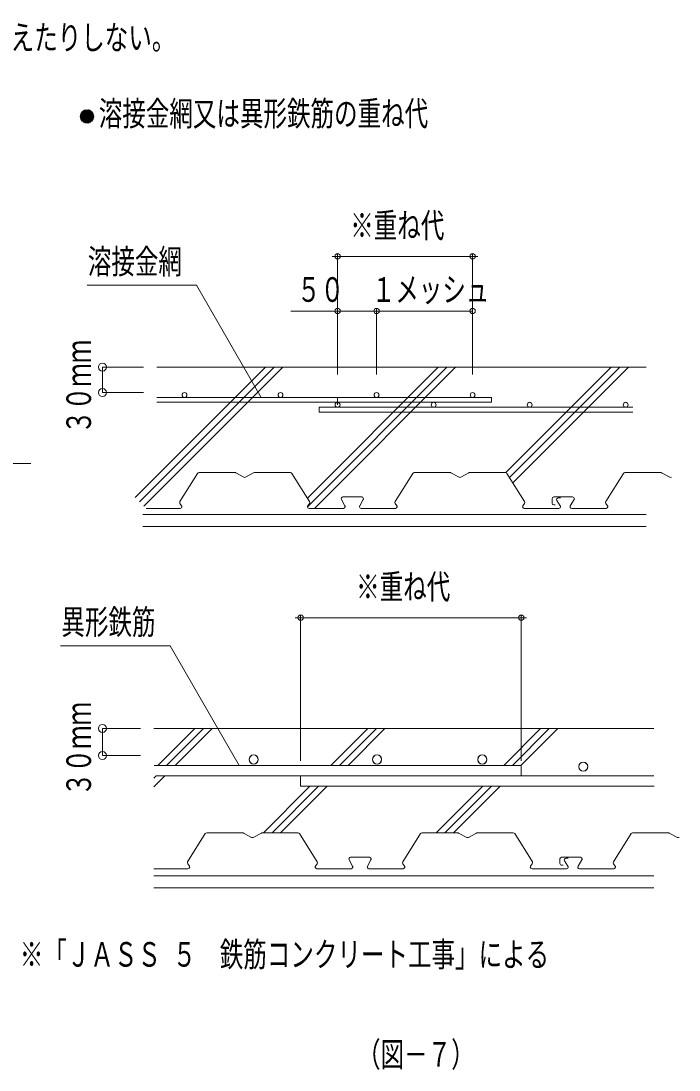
# Model space of a CAD drawing. Units: millimetres on the paper. Extents: x -350 to 3187, y -547 to 450.
# Drawn here: x -59.5 to -0.8, y -68.9 to 24.7 of the extents above; entities that cross this region are included whole.
import ezdxf
from ezdxf.enums import TextEntityAlignment as Align

# ---------------------------------------------------------------- set-up
doc = ezdxf.new("R2010")
doc.units = ezdxf.units.MM
doc.layers.add('0-2_M2-2-0', color=7, linetype='Continuous', lineweight=18)
doc.styles.add('ＭＳ ゴシック', font='')
doc.styles.get('ＭＳ ゴシック').set_extended_font_data('MS Gothic')

msp = doc.modelspace()

# ---------------------------------------------------------------- linework, layer by layer
at = {"layer": '0-2_M2-2-0'}
for p, q in [((-53.573, 16.806), (-54.206, 16.174)), ((-54.206, 16.241), (-53.573, 15.608)), ((-53.692, 16.801), (-54.201, 16.292)), ((-54.201, 16.122), (-53.692, 15.613)), ((-53.474, 16.792), (-54.192, 16.075)), ((-54.192, 16.34), (-53.474, 15.622)), ((-53.388, 16.766), (-54.165, 15.988)), ((-54.165, 16.426), (-53.388, 15.649)), ((-53.85, 16.756), (-54.155, 16.451)), ((-54.155, 15.964), (-53.85, 15.659)), ((-53.311, 16.729), (-54.129, 15.911)), ((-54.129, 16.503), (-53.311, 15.685)), ((-53.243, 16.684), (-54.084, 15.843)), ((-54.084, 16.571), (-53.243, 15.73)), ((-53.183, 16.631), (-54.031, 15.783)), ((-54.031, 16.631), (-53.183, 15.783)), ((-53.971, 16.684), (-53.13, 15.843)), ((-53.13, 16.571), (-53.971, 15.73)), ((-53.903, 16.729), (-53.085, 15.911)), ((-53.085, 16.503), (-53.903, 15.685)), ((-53.826, 16.766), (-53.048, 15.988)), ((-53.048, 16.426), (-53.826, 15.649)), ((-53.739, 16.792), (-53.022, 16.075)), ((-53.022, 16.34), (-53.739, 15.622)), ((-53.64, 16.806), (-53.008, 16.174)), ((-53.008, 16.241), (-53.64, 15.608)), ((-53.522, 16.801), (-53.013, 16.292)), ((-53.013, 16.122), (-53.522, 15.613)), ((-53.363, 16.756), (-53.059, 16.451)), ((-53.059, 15.964), (-53.363, 15.659)), ((-31.249, -6.821), (-31.249, 3.966)), ((-19.199, -6.821), (-19.199, 3.966)), ((-31.249, 3.726), (-31.729, 3.726)), ((-19.199, 3.726), (-31.249, 3.726)), ((-19.199, 3.726), (-18.719, 3.726)), ((-43.839, 1.147), (-53.607, 1.147)), ((-43.839, 1.147), (-38.063, -8.858)), ((-31.249, -6.821), (-31.249, -0.912)), ((-27.77, -6.821), (-27.77, -0.912)), ((-19.199, -6.821), (-19.199, -0.912)), ((-35.409, -1.152), (-27.77, -1.152)), ((-31.249, -1.152), (-30.769, -1.152)), ((-27.77, -1.152), (-28.25, -1.152)), ((-27.77, -1.152), (-19.199, -1.152)), ((-48.575, -6.156), (-52.233, -6.156)), ((-52.233, -6.156), (-52.233, -8.421)), ((-49.32, -17.784), (-37.692, -6.156)), ((-48.935, -18.17), (-36.92, -6.156)), ((-48.549, -18.556), (-36.149, -6.156)), ((-47.375, -6.156), (-3.709, -6.156)), ((-33.944, -17.839), (-22.261, -6.156)), ((-33.936, -18.602), (-21.489, -6.156)), ((-33.321, -18.759), (-20.718, -6.156)), ((-16.235, -15.561), (-6.83, -6.156)), ((-15.9, -15.998), (-6.058, -6.156)), ((-15.603, -16.472), (-5.287, -6.156)), ((-48.575, -8.421), (-52.233, -8.421)), ((-47.375, -8.858), (-17.514, -8.858)), ((-47.375, -9.294), (-17.514, -9.294)), ((-31.249, -9.513), (-31.249, -8.858)), ((-17.514, -8.858), (-17.514, -9.294)), ((-32.883, -9.731), (-32.883, -10.168)), ((-32.883, -9.731), (-4.893, -9.731)), ((-32.883, -10.168), (-4.893, -10.168)), ((-58.635, -14.737), (-60.664, -14.737)), ((-43.741, -15.63), (-45.317, -18.139)), ((-40.407, -15.559), (-43.611, -15.559)), ((-39.609, -15.967), (-40.334, -15.577)), ((-38.738, -15.577), (-39.463, -15.967)), ((-35.461, -15.559), (-38.665, -15.559)), ((-33.755, -18.139), (-35.331, -15.63)), ((-26.117, -18.139), (-24.541, -15.63)), ((-21.207, -15.559), (-24.411, -15.559)), ((-20.409, -15.967), (-21.134, -15.577)), ((-20.263, -15.967), (-19.538, -15.577)), ((-19.465, -15.559), (-16.261, -15.559)), ((-16.131, -15.63), (-14.555, -18.139)), ((-5.741, -15.63), (-7.317, -18.139)), ((-2.407, -15.559), (-5.611, -15.559)), ((-1.609, -15.967), (-2.334, -15.577)), ((-30.775, -17.735), (-29.098, -17.735)), ((-11.946, -17.735), (-10.269, -17.735)), ((-45.312, -18.311), (-45.165, -18.515)), ((-33.76, -18.311), (-33.907, -18.515)), ((-30.909, -17.962), (-30.595, -18.531)), ((-29.277, -18.531), (-28.963, -17.962)), ((-26.112, -18.311), (-25.965, -18.515)), ((-14.56, -18.311), (-14.707, -18.515)), ((-12.099, -18.298), (-12.099, -17.888)), ((-11.817, -18.451), (-11.946, -18.451)), ((-11.372, -18.522), (-11.675, -18.048)), ((-11.546, -17.811), (-11.347, -17.811)), ((-10.138, -17.968), (-10.477, -18.525)), ((-7.312, -18.311), (-7.165, -18.515)), ((-3.709, -19.286), (-48.635, -19.286)), ((-48.346, -18.759), (-45.29, -18.759)), ((-33.783, -18.759), (-30.73, -18.759)), ((-29.143, -18.759), (-26.09, -18.759)), ((-14.583, -18.759), (-11.501, -18.759)), ((-10.346, -18.759), (-7.29, -18.759)), ((-3.709, -20.377), (-48.635, -20.377)), ((-34.544, -28.503), (-35.024, -28.503)), ((-34.544, -41.277), (-34.544, -28.263)), ((-14.855, -28.503), (-34.544, -28.503)), ((-14.855, -41.277), (-14.855, -28.263)), ((-14.855, -28.503), (-14.375, -28.503)), ((-46.203, -31.008), (-55.971, -31.008)), ((-46.203, -31.008), (-40.044, -41.677)), ((-48.843, -38.384), (-52.233, -38.384)), ((-52.233, -38.384), (-52.233, -40.8)), ((-47.643, -38.384), (-3.023, -38.384)), ((-47.285, -41.677), (-43.992, -38.384)), ((-46.514, -41.677), (-43.221, -38.384)), ((-45.742, -41.677), (-42.449, -38.384)), ((-31.854, -41.677), (-28.561, -38.384)), ((-31.083, -41.677), (-27.789, -38.384)), ((-30.311, -41.677), (-27.018, -38.384)), ((-16.423, -41.677), (-13.13, -38.384)), ((-15.651, -41.677), (-12.358, -38.384)), ((-14.855, -41.652), (-11.587, -38.384)), ((-48.843, -40.8), (-52.233, -40.8)), ((-47.609, -41.677), (-14.855, -41.677)), ((-14.855, -42.606), (-14.855, -41.677)), ((-47.643, -43.578), (-46.67, -42.606)), ((-47.442, -42.606), (-47.643, -42.807)), ((-47.468, -42.606), (-14.855, -42.606)), ((-34.544, -42.606), (-34.544, -43.534)), ((-3.023, -42.606), (-34.544, -42.606)), ((-37.873, -47.696), (-33.711, -43.534)), ((-37.101, -47.696), (-32.939, -43.534)), ((-36.33, -47.696), (-32.167, -43.534)), ((-2.981, -43.534), (-34.544, -43.534)), ((-18.279, -43.534), (-22.442, -47.696)), ((-21.67, -47.696), (-17.508, -43.534)), ((-20.899, -47.696), (-16.736, -43.534)), ((-39.72, -47.696), (-42.924, -47.696)), ((-38.922, -48.105), (-39.647, -47.715)), ((-38.051, -47.715), (-38.776, -48.105)), ((-34.774, -47.696), (-37.978, -47.696)), ((-20.52, -47.696), (-23.724, -47.696)), ((-19.722, -48.105), (-20.447, -47.715)), ((-19.576, -48.105), (-18.851, -47.715)), ((-18.778, -47.696), (-15.574, -47.696)), ((-1.72, -47.696), (-4.924, -47.696)), ((-0.922, -48.105), (-1.647, -47.715)), ((-43.054, -47.768), (-44.63, -50.277)), ((-33.068, -50.277), (-34.644, -47.768)), ((-25.43, -50.277), (-23.854, -47.768)), ((-15.444, -47.768), (-13.868, -50.277)), ((-5.054, -47.768), (-6.63, -50.277)), ((-44.625, -50.448), (-44.478, -50.653)), ((-33.073, -50.448), (-33.22, -50.653)), ((-30.222, -50.1), (-29.908, -50.668)), ((-30.087, -49.872), (-28.411, -49.872)), ((-28.59, -50.668), (-28.276, -50.1)), ((-25.425, -50.448), (-25.278, -50.653)), ((-13.873, -50.448), (-14.02, -50.653)), ((-11.412, -50.435), (-11.412, -50.026)), ((-11.259, -49.872), (-9.582, -49.872)), ((-10.685, -50.66), (-10.988, -50.185)), ((-10.859, -49.949), (-10.66, -49.949)), ((-9.451, -50.106), (-9.79, -50.663)), ((-6.625, -50.448), (-6.478, -50.653)), ((-47.659, -50.896), (-44.603, -50.896)), ((-33.095, -50.896), (-30.043, -50.896)), ((-28.455, -50.896), (-25.403, -50.896)), ((-13.895, -50.896), (-10.814, -50.896)), ((-11.13, -50.589), (-11.259, -50.589)), ((-9.659, -50.896), (-6.603, -50.896)), ((-47.643, -51.515), (-3.023, -51.515)), ((-47.643, -52.606), (-3.023, -52.606))]:
    msp.add_line(p, q, dxfattribs=at)
for points in [[(-38.53, -40.8), (-38.381, -40.949), (-38.326, -41.153), (-38.381, -41.356), (-38.53, -41.505), (-38.733, -41.56), (-38.937, -41.505), (-39.086, -41.356), (-39.141, -41.153), (-39.086, -40.949), (-38.937, -40.8)], [(-27.522, -40.8), (-27.373, -40.949), (-27.318, -41.153), (-27.373, -41.356), (-27.522, -41.505), (-27.725, -41.56), (-27.929, -41.505), (-28.078, -41.356), (-28.132, -41.153), (-28.078, -40.949), (-27.929, -40.8)], [(-18.133, -40.8), (-17.984, -40.949), (-17.929, -41.153), (-17.984, -41.356), (-18.133, -41.505), (-18.336, -41.56), (-18.54, -41.505), (-18.689, -41.356), (-18.744, -41.153), (-18.689, -40.949), (-18.54, -40.8)]]:
    msp.add_lwpolyline(points, dxfattribs=at)
msp.add_lwpolyline([(-9.326, -41.381), (-9.122, -41.436), (-8.973, -41.585), (-8.919, -41.789), (-8.973, -41.992), (-9.122, -42.141), (-9.326, -42.196), (-9.529, -42.141), (-9.678, -41.992), (-9.733, -41.789), (-9.678, -41.585), (-9.529, -41.436)], close=True, dxfattribs=at)
for centre, radius in [((-53.607, 16.207), 0.6), ((-31.249, 3.726), 0.24), ((-19.199, 3.726), 0.24), ((-31.249, -1.152), 0.24), ((-27.77, -1.152), 0.24), ((-27.77, -1.152), 0.24), ((-19.199, -1.152), 0.24), ((-52.233, -6.156), 0.36), ((-52.233, -8.421), 0.36), ((-44.913, -8.64), 0.218), ((-36.342, -8.64), 0.218), ((-31.249, -9.513), 0.218), ((-27.77, -8.64), 0.218), ((-22.678, -9.513), 0.218), ((-19.199, -8.64), 0.218), ((-14.106, -9.513), 0.218), ((-5.535, -9.513), 0.218), ((-34.544, -28.503), 0.24), ((-14.855, -28.503), 0.24), ((-52.233, -38.384), 0.36), ((-52.233, -40.8), 0.36), ((-38.733, -41.153), 0.407), ((-27.725, -41.153), 0.407), ((-18.336, -41.153), 0.407), ((-9.326, -41.789), 0.407)]:
    msp.add_circle(centre, radius, dxfattribs=at)
for centre, start, end in [((-43.611, -15.712), 90, 147.86179), ((-40.407, -15.712), 61.69924, 90), ((-38.665, -15.712), 90, 118.30076), ((-35.461, -15.712), 32.13821, 90), ((-24.411, -15.712), 90, 147.86179), ((-21.207, -15.712), 61.69924, 90), ((-19.465, -15.712), 90, 118.30076), ((-16.261, -15.712), 32.13821, 90), ((-5.611, -15.712), 90, 147.86179), ((-2.407, -15.712), 61.69924, 90), ((-39.536, -15.832), 241.69924, 298.30076), ((-20.336, -15.832), 241.69924, 298.30076), ((-1.536, -15.832), 241.69924, 298.30076), ((-30.775, -17.888), 90, 208.90035), ((-29.098, -17.888), 0, 90), ((-11.946, -17.888), 90, 180), ((-10.269, -17.888), 0, 90), ((-45.187, -18.221), 147.86179, 215.69155), ((-45.29, -18.605), 270, 0), ((-45.29, -18.605), 0, 35.69155), ((-33.783, -18.605), 144.30845, 180), ((-33.783, -18.605), 180, 270), ((-33.885, -18.221), 324.30845, 32.13821), ((-30.73, -18.605), 270, 0), ((-30.73, -18.605), 0, 28.90035), ((-29.143, -18.605), 151.09965, 270), ((-29.098, -17.888), 331.09965, 0), ((-25.987, -18.221), 147.86179, 215.69155), ((-26.09, -18.605), 270, 0), ((-26.09, -18.605), 0, 35.69155), ((-14.583, -18.605), 144.30845, 180), ((-14.583, -18.605), 180, 270), ((-14.685, -18.221), 324.30845, 32.13821), ((-11.946, -18.298), 180, 270), ((-11.546, -17.965), 90, 212.61308), ((-11.501, -18.605), 270, 0), ((-11.501, -18.605), 0, 32.61308), ((-10.346, -18.605), 148.66213, 270), ((-10.269, -17.888), 328.66213, 0), ((-7.187, -18.221), 147.86179, 215.69155), ((-7.29, -18.605), 270, 0), ((-7.29, -18.605), 0, 35.69155), ((-42.924, -47.85), 90, 147.86179), ((-39.72, -47.85), 61.69924, 90), ((-37.978, -47.85), 90, 118.30076), ((-34.774, -47.85), 32.13821, 90), ((-23.724, -47.85), 90, 147.86179), ((-20.52, -47.85), 61.69924, 90), ((-18.778, -47.85), 90, 118.30076), ((-15.574, -47.85), 32.13821, 90), ((-4.924, -47.85), 90, 147.86179), ((-1.72, -47.85), 61.69924, 90), ((-38.849, -47.97), 241.69924, 298.30076), ((-19.649, -47.97), 241.69924, 298.30076), ((-0.849, -47.97), 241.69924, 298.30076), ((-44.5, -50.359), 147.86179, 215.69155), ((-33.198, -50.359), 324.30845, 32.13821), ((-30.087, -50.026), 90, 208.90035), ((-28.411, -50.026), 0, 90), ((-28.411, -50.026), 331.09965, 0), ((-25.3, -50.359), 147.86179, 215.69155), ((-13.998, -50.359), 324.30845, 32.13821), ((-11.259, -50.026), 90, 180), ((-11.259, -50.435), 180, 270), ((-10.859, -50.103), 90, 212.61308), ((-9.582, -50.026), 0, 90), ((-9.582, -50.026), 328.66213, 0), ((-6.5, -50.359), 147.86179, 215.69155), ((-44.603, -50.743), 270, 0), ((-44.603, -50.743), 0, 35.69155), ((-33.095, -50.743), 144.30845, 180), ((-33.095, -50.743), 180, 270), ((-30.043, -50.743), 270, 0), ((-30.043, -50.743), 0, 28.90035), ((-28.455, -50.743), 151.09965, 270), ((-25.403, -50.743), 270, 0), ((-25.403, -50.743), 0, 35.69155), ((-13.895, -50.743), 144.30845, 180), ((-13.895, -50.743), 180, 270), ((-10.814, -50.743), 270, 0), ((-10.814, -50.743), 0, 32.61308), ((-9.659, -50.743), 148.66213, 270), ((-6.603, -50.743), 270, 0), ((-6.603, -50.743), 0, 35.69155)]:
    msp.add_arc(centre, 0.154, start, end, dxfattribs=at)

# ---------------------------------------------------------------- texts
at = {"layer": '0-2_M2-2-0', "style": 'ＭＳ ゴシック', "width": 0.7}
for s, p in [('（ｂ）コンクリートの強度がでるまでは床面に重量物を置いたり振動を与えたりしない。', (-129.711, 21.493)), (' 溶接金網又は異形鉄筋の重ね代', (-53.607, 14.707)), ('※重ね代', (-30.12, 4.726)), ('溶接金網', (-53.535, 1.507)), ('５０', (-34.867, -0.992)), ('１メッシュ', (-28.197, -0.992)), ('※重ね代', (-29.595, -27.503)), ('異形鉄筋', (-55.899, -30.648)), ('※「ＪＡＳＳ ５\u3000鉄筋コンクリート工事」による', (-59.607, -60.293)), ('（図－７）', (-29.51, -69.222))]:
    msp.add_text(s, height=2.199, dxfattribs=at).set_placement(p, align=Align.BOTTOM_LEFT)
for p in [(-52.593, -12.112), (-52.593, -44.416)]:
    msp.add_text('３０ｍｍ', height=2.199, rotation=90, dxfattribs=at).set_placement(p, align=Align.BOTTOM_LEFT)

doc.saveas('drawing.dxf')
